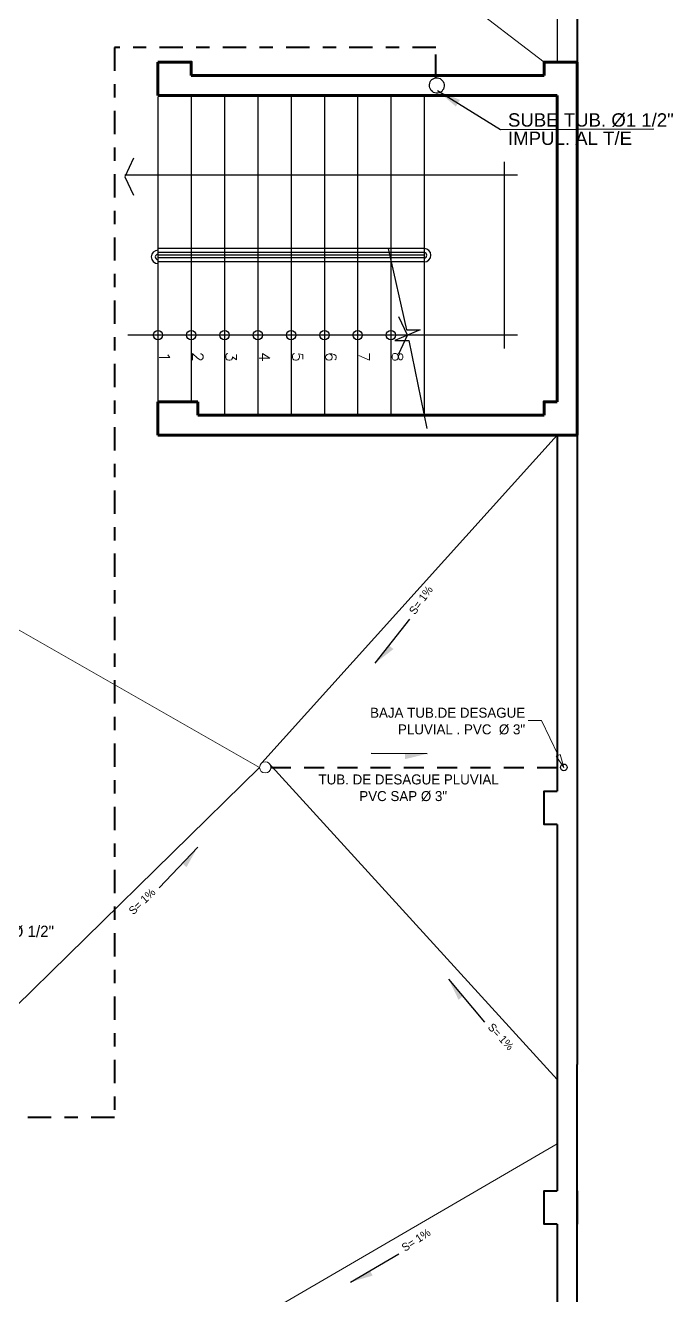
# Model space of a CAD drawing. Header units: metres. Extents: x 1996 to 3973, y 1777 to 3610.
# Drawn here: x 2071.57 to 2076.35, y 1788.77 to 1798.3 of the extents above; entities that cross this region are included whole.
import ezdxf

# ---------------------------------------------------------------- set-up
doc = ezdxf.new("R2010")
doc.units = ezdxf.units.M
doc.linetypes.add('DASHDOT', pattern=[1, 0.5, -0.25, 0, -0.25])
doc.linetypes.add('TRAZOS2', pattern=[0.225, 0.15, -0.075])
for name, color, linetype in [('0.1', 24, 'Continuous'), ('0.2', 2, 'Continuous'), ('0.3', 3, 'Continuous'), ('0.4', 4, 'Continuous'), ('AMBIENTES', 2, 'Continuous'), ('DESAGUE', 7, 'Continuous'), ('muro', 5, 'Continuous'), ('MUROS-ALTOS', 9, 'Continuous'), ('TEXT', 4, 'Continuous'), ('TEXTO 0.3', 3, 'Continuous')]:
    doc.layers.add(name, color=color, linetype=linetype)
for name, color, linetype, lineweight in [('ACCESORIO', 151, 'Continuous', 25), ('AGUA FRIA', 4, 'DASHDOT', 40), ('CASCO', 252, 'Continuous', 9), ('PLUVIAL', 30, 'TRAZOS2', 25), ('TEX-CORTE', 31, 'Continuous', 13)]:
    doc.layers.add(name, color=color, linetype=linetype, lineweight=lineweight)
doc.styles.add('A-1', font='swissel.ttf', dxfattribs={"height": 0.1})
doc.styles.add('CANGREJO80', font='romans.shx', dxfattribs={"width": 1.08, "height": 0.08})
doc.styles.add('F-80', font='arial.ttf', dxfattribs={"height": 0.1})
doc.styles.add('L-80', font='stylu.ttf', dxfattribs={"height": 0.1})
doc.dimstyles.new('NOTA', dxfattribs={"dimtxt": 0.18, "dimasz": 0.18, "dimexe": 0.08, "dimexo": 0.1, "dimgap": 0.09, "dimtad": 1, "dimtoh": 1, "dimzin": 0, "dimdsep": 46, "dimtxsty": 'L-80', "dimcen": 0.09, "dimdle": 0.1, "dimclrd": 7, "dimclrt": 4, "dimadec": 0, "dimazin": 0, "dimtfac": 1, "dimtofl": 0, "dimtmove": 0, "dimatfit": 3, "dimfxl": 1, "dimtolj": 1, "dimtzin": 0, "dimarcsym": 0})

# ---------------------------------------------------------------- blocks, each defined once
blk = doc.blocks.new('FLECHA')
blk.add_hatch(color=256).paths.add_polyline_path([(0.1, -0.05), (0.05, -0.05), (0.05, -0.25)])
blk.add_line((0.05, -0.25), (0.05, 0.25))
blk = doc.blocks.new('_ClosedBlank')
at = {"layer": 'TEXT', "color": 0, "lineweight": -2}
for p, q in [((-1, 0.167), (0, 0)), ((-1, 0.167), (-1, -0.167)), ((0, 0), (-1, -0.167))]:
    blk.add_line(p, q, dxfattribs=at)
blk = doc.blocks.new('li')
at = {"layer": 'TEX-CORTE', "color": 14}
blk.add_lwpolyline([(0.0426, 0.0905), (0.1661, 0.3529), (0.2661, 0.3529)], dxfattribs=at)
at = {"layer": 'TEX-CORTE', "color": 14, "xscale": 0.1, "yscale": 0.1, "zscale": 0.1, "rotation": 244.7908177663999}
blk.add_blockref('_ClosedBlank', (0, 0), dxfattribs=at)

msp = doc.modelspace()

# ---------------------------------------------------------------- hatches: boundary and pattern name
h = msp.add_hatch(color=6)
h.dxf.hatch_style = 1
h.set_gradient(color1=(255, 0, 255), color2=(255, 51, 255), one_color=1, tint=0.6, name='CYLINDER')
h.paths.add_polyline_path([(2084.9181, 1776.7794), (2084.9181, 1805.3989), (2044.8521, 1805.3989), (2044.8521, 1776.7794)])
h.paths.add_polyline_path([(2084.8136, 1776.8884), (2084.8136, 1805.2944), (2044.9566, 1805.2944), (2044.9566, 1776.8884)], flags=16)

# ---------------------------------------------------------------- linework, layer by layer
at = {"layer": '0.1'}
for p, q in [((2072.5614, 1797.7651), (2072.5614, 1796.5651)), ((2072.8114, 1797.7776), (2072.8114, 1796.5776)), ((2073.0614, 1797.7776), (2073.0614, 1796.5776)), ((2073.3114, 1797.7776), (2073.3114, 1796.5776)), ((2073.5614, 1797.7776), (2073.5614, 1796.5776)), ((2073.8114, 1797.7776), (2073.8114, 1796.5776)), ((2074.0614, 1797.7776), (2074.0614, 1796.5776)), ((2074.3114, 1797.7776), (2074.3114, 1796.5776)), ((2074.5614, 1797.7776), (2074.5614, 1796.5776)), ((2075.1614, 1797.2776), (2075.1614, 1795.8776)), ((2075.2614, 1797.1776), (2072.3114, 1797.1776)), ((2072.5614, 1796.5776), (2072.5614, 1795.3776)), ((2074.5614, 1796.5776), (2072.5614, 1796.5776)), ((2072.8114, 1796.5776), (2072.8114, 1795.4776)), ((2073.0614, 1796.5776), (2073.0614, 1795.3776)), ((2073.3114, 1796.5776), (2073.3114, 1795.3776)), ((2073.5614, 1796.5776), (2073.5614, 1795.3776)), ((2073.8114, 1796.5776), (2073.8114, 1795.3776)), ((2074.0614, 1796.5776), (2074.0614, 1795.3776)), ((2074.3114, 1796.5776), (2074.3114, 1795.3776)), ((2074.5614, 1796.5776), (2074.5614, 1795.3776)), ((2075.2614, 1795.9776), (2072.3344, 1795.9776))]:
    msp.add_line(p, q, dxfattribs=at)
at = {"layer": '0.1', "color": 214}
msp.add_lwpolyline([(2074.2906, 1796.6276), (2074.4282, 1796.0172), (2074.5314, 1796.018), (2074.3414, 1795.9371), (2074.4447, 1795.9379), (2074.5822, 1795.2775)], dxfattribs=at)
at = {"layer": '0.2', "ltscale": 50}
for p, q in [((2074.5614, 1796.6276), (2072.5614, 1796.6276)), ((2074.5614, 1796.5976), (2072.5614, 1796.5976)), ((2074.5614, 1796.5576), (2072.5614, 1796.5576)), ((2074.5614, 1796.5276), (2072.5614, 1796.5276))]:
    msp.add_line(p, q, dxfattribs=at)
for centre, radius, start, end in [((2072.5614, 1796.5651), 0.05, 90, 270), ((2072.5614, 1796.5651), 0.02, 90, 270), ((2074.5614, 1796.5776), 0.05, 270, 90), ((2074.5614, 1796.5776), 0.02, 270, 90)]:
    msp.add_arc(centre, radius, start, end, dxfattribs=at)
at = {"layer": '0.3'}
for centre in [(2072.5614, 1795.9776), (2072.8114, 1795.9776), (2073.0614, 1795.9776), (2073.3114, 1795.9776), (2073.5614, 1795.9776), (2073.8114, 1795.9776), (2074.0614, 1795.9776), (2074.3114, 1795.9776)]:
    msp.add_circle(centre, 0.035, dxfattribs=at)
at = {"layer": '0.4'}
msp.add_line((2075.5614, 1798.9776), (2075.5614, 1798.0276), dxfattribs=at)
at = {"layer": '0.4', "lineweight": 40}
for p, q in [((2075.5614, 1795.2276), (2075.5614, 1792.5526)), ((2075.7114, 1795.2276), (2075.7114, 1792.5526)), ((2075.5614, 1792.3026), (2075.5614, 1789.5526)), ((2075.7114, 1786.5026), (2075.7114, 1790.5026)), ((2075.5614, 1789.3026), (2075.5614, 1787.0026))]:
    msp.add_line(p, q, dxfattribs=at)
for points in [[(2075.7114, 1800.5526), (2075.7114, 1798.0276)], [(2075.4614, 1792.5026), (2075.4614, 1792.5526), (2075.5614, 1792.5526)], [(2075.7114, 1792.5526), (2075.7114, 1790.5026)], [(2075.5614, 1792.3026), (2075.4614, 1792.3026), (2075.4614, 1792.5026)], [(2075.4614, 1789.5026), (2075.4614, 1789.5526), (2075.5614, 1789.5526)], [(2075.4614, 1789.5026), (2075.4614, 1789.5526), (2075.5614, 1789.5526)], [(2075.5614, 1789.3026), (2075.4614, 1789.3026), (2075.4614, 1789.5026)], [(2075.5614, 1789.3026), (2075.4614, 1789.3026), (2075.4614, 1789.5026)], [(2075.7114, 1789.5526), (2075.7114, 1789.3026)]]:
    msp.add_lwpolyline(points, dxfattribs=at)
at = {"layer": '0.4'}
for points in [[(2072.3777, 1797.3066), (2072.3114, 1797.1651), (2072.3777, 1797.0284)], [(2074.3701, 1795.836), (2074.4364, 1795.9776), (2074.3701, 1796.1142)]]:
    msp.add_lwpolyline(points, dxfattribs=at)
at = {"layer": 'ACCESORIO'}
msp.add_circle((2075.6095, 1792.7324), 0.025, dxfattribs=at)
at = {"layer": 'AGUA FRIA', "ltscale": 0.35}
for p, q in [((2074.6488, 1798.1368), (2072.2336, 1798.1368)), ((2072.2336, 1798.1368), (2072.2336, 1790.1042)), ((2074.6488, 1797.91), (2074.6488, 1798.1368)), ((2072.2336, 1790.1042), (2069.4184, 1790.1042))]:
    msp.add_line(p, q, dxfattribs=at)
at = {"layer": 'CASCO', "linetype": 'Continuous'}
for p, q in [((2071.2744, 1801.2334), (2075.4614, 1798.0276)), ((2073.3245, 1792.7324), (2068.9443, 1795.2276)), ((2073.3423, 1792.7668), (2075.5614, 1795.2276)), ((2073.3915, 1792.7667), (2075.5614, 1790.3887)), ((2073.3245, 1792.7324), (2071.3614, 1790.8085)), ((2071.5918, 1787.5984), (2075.5614, 1789.906))]:
    msp.add_line(p, q, dxfattribs=at)
at = {"layer": 'DESAGUE', "color": 2}
msp.add_ellipse((2074.656, 1797.8522), major_axis=(-0.0072, 0.0578), ratio=0.946116, start_param=-1.570796, end_param=4.712389, dxfattribs=at)
at = {"layer": 'muro', "lineweight": 60}
for p, q in [((2075.4614, 1798.0276), (2075.5614, 1798.0276)), ((2075.4614, 1797.9276), (2075.4614, 1798.0276)), ((2075.7114, 1798.0276), (2075.7114, 1797.7776)), ((2072.8114, 1797.9276), (2075.4614, 1797.9276)), ((2072.7114, 1797.7776), (2075.5614, 1797.7776)), ((2075.5614, 1797.7776), (2075.4614, 1797.7776)), ((2075.5614, 1797.7776), (2075.5614, 1795.4776)), ((2075.7114, 1797.7776), (2075.7114, 1795.2276)), ((2072.5614, 1795.2276), (2072.5614, 1795.4776)), ((2072.5614, 1795.4776), (2072.8614, 1795.4776)), ((2072.8614, 1795.4776), (2072.8614, 1795.3776)), ((2072.8614, 1795.3776), (2074.0207, 1795.3776)), ((2074.0207, 1795.3776), (2075.4614, 1795.3776)), ((2072.5614, 1795.2276), (2075.7114, 1795.2276))]:
    msp.add_line(p, q, dxfattribs=at)
for points in [[(2072.5614, 1797.7776), (2072.5614, 1798.0276)], [(2072.5614, 1798.0276), (2072.8114, 1798.0276), (2072.8114, 1797.9276)], [(2075.4614, 1797.9276), (2075.4614, 1798.0276), (2075.7114, 1798.0276)], [(2072.8114, 1797.7776), (2072.8114, 1797.7776), (2072.5614, 1797.7776)], [(2075.4614, 1795.3776), (2075.4614, 1795.4776), (2075.5614, 1795.4776)]]:
    msp.add_lwpolyline(points, dxfattribs=at)
at = {"layer": 'PLUVIAL', "linetype": 'TRAZOS2', "lineweight": 40}
msp.add_line((2073.4091, 1792.7324), (2075.5845, 1792.7324), dxfattribs=at)
at = {"layer": 'TEX-CORTE'}
msp.add_circle((2073.3668, 1792.7324), 0.0423, dxfattribs=at)

# ---------------------------------------------------------------- block references
at = {"xscale": -1}
msp.add_blockref('li', (2075.6095, 1792.7324), dxfattribs=at)
at = {"layer": 'ACCESORIO'}
for p, xscale, yscale, zscale, rotation in [((2074.2902, 1793.706), 0.8423446168921385, 0.8423446168921385, 0.8423446168921385, 321.707043203013), ((2074.3741, 1792.8777), -0.8423446168921386, 0.8423446168921385, 0.8423446168921386, 89.8633562612317), ((2072.6849, 1792.0102), -0.8423446168921385, 0.8423446168921386, 0.8423446168921386, 136.603368967422), ((2074.9114, 1791.0089), 0.8423446168921385, 0.8423446168921385, 0.8423446168921385, 219.9526471242175), ((2074.1682, 1789.0106), 0.8423446168921385, 0.8423446168921385, 0.8423446168921385, 300.4515574056123)]:
    msp.add_blockref('FLECHA', p, dxfattribs=dict(at, xscale=xscale, yscale=yscale, zscale=zscale, rotation=rotation))

# ---------------------------------------------------------------- texts
at = {"layer": 'AMBIENTES', "style": 'F-80'}
msp.add_text('SUBE TUB. %%C1 1/2"', height=0.1, dxfattribs=at).set_placement((2075.1908, 1797.5432))
at = {"layer": 'AMBIENTES', "color": 4, "style": 'F-80'}
msp.add_text('IMPUL. AL T/E', height=0.1, dxfattribs=at).set_placement((2075.1908, 1797.4055))
at = {"layer": 'TEX-CORTE', "char_height": 0.075, "style": 'A-1'}
for insert, attachment_point, rotation in [((2074.5558, 1794.1212), 6, 54.28768), ((2072.3125, 1791.6874), 4, 44.02273), ((2075.2637, 1790.6643), 6, 312.53328), ((2074.5663, 1789.3012), 6, 33.03219)]:
    msp.add_mtext('\\A1;{\\fShonar Bangla|b0|i0|c0|p34;\\C1;\\P\\H0.8x;S= 1%}', dxfattribs=dict(at, insert=insert, attachment_point=attachment_point, rotation=rotation))
at = {"layer": 'TEX-CORTE', "attachment_point": 6, "style": 'A-1'}
for s, insert, char_height, width in [('\\A1;{\\fShonar Bangla|b0|i0|c0|p34;\\C82;BAJA TUB.DE DESAGUE\\P PLUVIAL . PVC  %%C 3"}', (2075.3196, 1793.0786), 0.075, 1.844785), ('\\A1;{\\fShonar Bangla|b0|i0|c0|p34;\\C82;BAJA TUB.A.CALIENTE. %%C 1/2"}', (2071.78, 1791.4991), 0.085, 1.749281)]:
    msp.add_mtext(s, dxfattribs=dict(at, insert=insert, char_height=char_height, width=width))
at = {"layer": 'TEX-CORTE', "insert": (2073.7114, 1792.5777), "char_height": 0.075, "attachment_point": 4, "style": 'A-1'}
msp.add_mtext('\\A1;{\\fShonar Bangla|b0|i0|c0|p34;\\C154;  TUB. DE DESAGUE PLUVIAL\\P             PVC SAP %%C 3"}', dxfattribs=at)
at = {"layer": 'TEXTO 0.3', "ltscale": 0.2, "char_height": 0.08, "attachment_point": 5, "rotation": 270, "style": 'CANGREJO80'}
for s, insert in [('1', (2072.6108, 1795.8146)), ('2', (2072.8608, 1795.8146)), ('3', (2073.1108, 1795.8146)), ('4', (2073.3608, 1795.8146)), ('5', (2073.6108, 1795.8146)), ('6', (2073.8608, 1795.8146)), ('7', (2074.1108, 1795.8146)), ('8', (2074.3608, 1795.8146))]:
    msp.add_mtext(s, dxfattribs=dict(at, insert=insert))

# ---------------------------------------------------------------- leaders
at = {"layer": 'MUROS-ALTOS', "color": 7}
msp.add_leader([(2074.6612, 1797.8137), (2075.1347, 1797.5212), (2076.2853, 1797.5261)], dimstyle='NOTA', dxfattribs=at)

doc.saveas('drawing.dxf')
